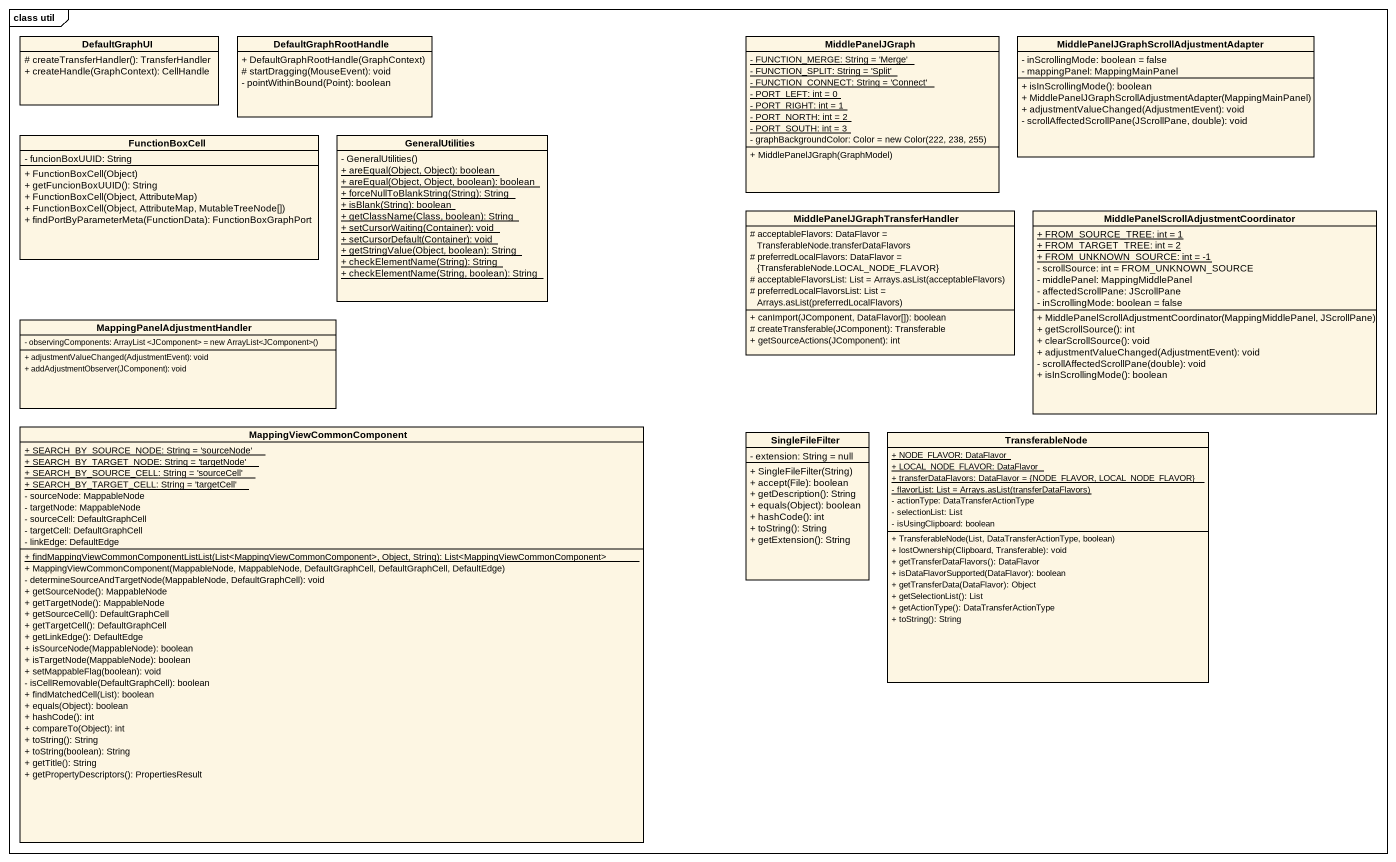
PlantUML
@startuml
mainframe class util
hide circle
hide empty members
skinparam classAttributeIconSize 0
class DefaultGraphUI {
  # createTransferHandler(): TransferHandler
  + createHandle(GraphContext): CellHandle
}
class DefaultGraphRootHandle {
  + DefaultGraphRootHandle(GraphContext)
  # startDragging(MouseEvent): void
  - pointWithinBound(Point): boolean
}
class MiddlePanelJGraph {
  {static} - FUNCTION_MERGE: String = 'Merge'
  {static} - FUNCTION_SPLIT: String = 'Split'
  {static} - FUNCTION_CONNECT: String = 'Connect'
  {static} - PORT_LEFT: int = 0
  {static} - PORT_RIGHT: int = 1
  {static} - PORT_NORTH: int = 2
  {static} - PORT_SOUTH: int = 3
  {field} - graphBackgroundColor: Color = new Color(222, 238, 255)
  + MiddlePanelJGraph(GraphModel)
}
class "MiddlePanelJGraphScrollAdjustmentAdapter" as MiddlePanelJGraphScrollAdjus {
  - inScrollingMode: boolean = false
  - mappingPanel: MappingMainPanel
  + isInScrollingMode(): boolean
  + MiddlePanelJGraphScrollAdjustmentAdapter(MappingMainPanel)
  + adjustmentValueChanged(AdjustmentEvent): void
  - scrollAffectedScrollPane(JScrollPane, double): void
}
class FunctionBoxCell {
  - funcionBoxUUID: String
  + FunctionBoxCell(Object)
  + getFuncionBoxUUID(): String
  + FunctionBoxCell(Object, AttributeMap)
  + FunctionBoxCell(Object, AttributeMap, MutableTreeNode[])
  + findPortByParameterMeta(FunctionData): FunctionBoxGraphPort
}
class GeneralUtilities {
  - GeneralUtilities()
  {static} + areEqual(Object, Object): boolean
  {static} + areEqual(Object, Object, boolean): boolean
  {static} + forceNullToBlankString(String): String
  {static} + isBlank(String): boolean
  {static} + getClassName(Class, boolean): String
  {static} + setCursorWaiting(Container): void
  {static} + setCursorDefault(Container): void
  {static} + getStringValue(Object, boolean): String
  {static} + checkElementName(String): String
  {static} + checkElementName(String, boolean): String
}
class "MiddlePanelJGraphTransferHandler" as MiddlePanelJGraphTransferHan {
  # acceptableFlavors: DataFlavor = TransferableNode.transferDataFlavors
  # preferredLocalFlavors: DataFlavor = {TransferableNode.LOCAL_NODE_FLAVOR}
  {field} # acceptableFlavorsList: List = Arrays.asList(acceptableFlavors)
  {field} # preferredLocalFlavorsList: List = Arrays.asList(preferredLocalFlavors)
  + canImport(JComponent, DataFlavor[]): boolean
  # createTransferable(JComponent): Transferable
  + getSourceActions(JComponent): int
}
class "MiddlePanelScrollAdjustmentCoordinator" as MiddlePanelScrollAdjustmentC {
  {static} + FROM_SOURCE_TREE: int = 1
  {static} + FROM_TARGET_TREE: int = 2
  {static} + FROM_UNKNOWN_SOURCE: int = -1
  - scrollSource: int = FROM_UNKNOWN_SOURCE
  - middlePanel: MappingMiddlePanel
  - affectedScrollPane: JScrollPane
  - inScrollingMode: boolean = false
  + MiddlePanelScrollAdjustmentCoordinator(MappingMiddlePanel, JScrollPane)
  + getScrollSource(): int
  + clearScrollSource(): void
  + adjustmentValueChanged(AdjustmentEvent): void
  - scrollAffectedScrollPane(double): void
  + isInScrollingMode(): boolean
}
class "MappingPanelAdjustmentHandler" as MappingPanelAdjustmentHandle {
  {field} - observingComponents: ArrayList <JComponent> = new ArrayList<JComponent>()
  + adjustmentValueChanged(AdjustmentEvent): void
  + addAdjustmentObserver(JComponent): void
}
class MappingViewCommonComponent {
  {static} + SEARCH_BY_SOURCE_NODE: String = 'sourceNode'
  {static} + SEARCH_BY_TARGET_NODE: String = 'targetNode'
  {static} + SEARCH_BY_SOURCE_CELL: String = 'sourceCell'
  {static} + SEARCH_BY_TARGET_CELL: String = 'targetCell'
  - sourceNode: MappableNode
  - targetNode: MappableNode
  - sourceCell: DefaultGraphCell
  - targetCell: DefaultGraphCell
  - linkEdge: DefaultEdge
  {static} + findMappingViewCommonComponentListList(List<MappingViewCommonComponent>, Object, String): List<MappingViewCommonComponent>
  + MappingViewCommonComponent(MappableNode, MappableNode, DefaultGraphCell, DefaultGraphCell, DefaultEdge)
  - determineSourceAndTargetNode(MappableNode, DefaultGraphCell): void
  + getSourceNode(): MappableNode
  + getTargetNode(): MappableNode
  + getSourceCell(): DefaultGraphCell
  + getTargetCell(): DefaultGraphCell
  + getLinkEdge(): DefaultEdge
  + isSourceNode(MappableNode): boolean
  + isTargetNode(MappableNode): boolean
  + setMappableFlag(boolean): void
  - isCellRemovable(DefaultGraphCell): boolean
  + findMatchedCell(List): boolean
  + equals(Object): boolean
  + hashCode(): int
  + compareTo(Object): int
  + toString(): String
  + toString(boolean): String
  + getTitle(): String
  + getPropertyDescriptors(): PropertiesResult
}
class SingleFileFilter {
  - extension: String = null
  + SingleFileFilter(String)
  + accept(File): boolean
  + getDescription(): String
  + equals(Object): boolean
  + hashCode(): int
  + toString(): String
  + getExtension(): String
}
class TransferableNode {
  {static} + NODE_FLAVOR: DataFlavor
  {static} + LOCAL_NODE_FLAVOR: DataFlavor
  {static} + transferDataFlavors: DataFlavor = {NODE_FLAVOR, LOCAL_NODE_FLAVOR}
  {static} {field} - flavorList: List = Arrays.asList(transferDataFlavors)
  - actionType: DataTransferActionType
  - selectionList: List
  - isUsingClipboard: boolean
  + TransferableNode(List, DataTransferActionType, boolean)
  + lostOwnership(Clipboard, Transferable): void
  + getTransferDataFlavors(): DataFlavor
  + isDataFlavorSupported(DataFlavor): boolean
  + getTransferData(DataFlavor): Object
  + getSelectionList(): List
  + getActionType(): DataTransferActionType
  + toString(): String
}
@enduml
